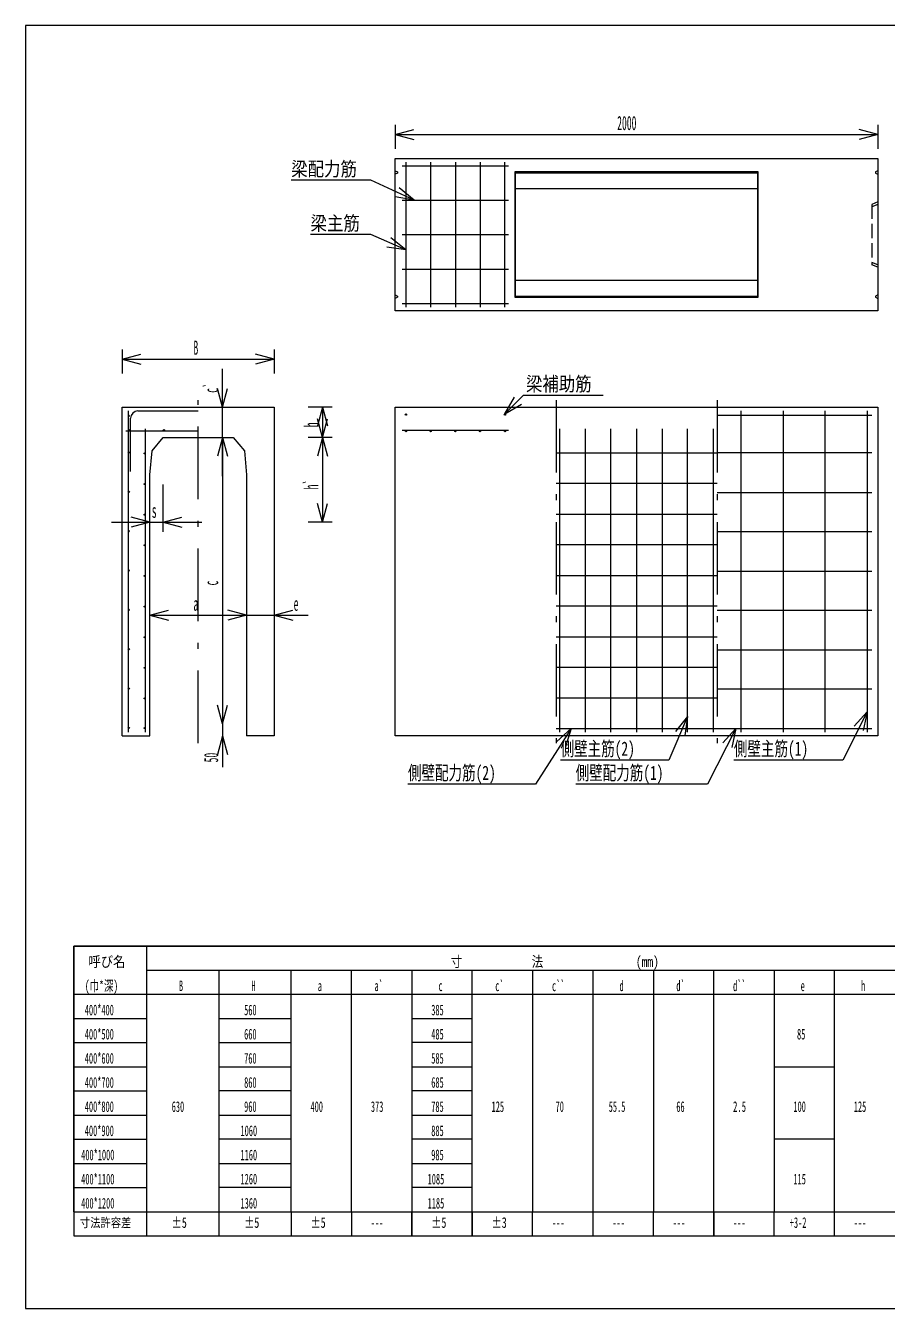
# Model space of a CAD drawing. Units: millimetres, scale not verified. Extents: x 255 to 7715, y 190 to 5500.
# Drawn here: x 255 to 3820, y 190 to 5500 of the extents above; entities that cross this region are included whole.
import ezdxf
from ezdxf.enums import TextEntityAlignment as Align

# ---------------------------------------------------------------- set-up
doc = ezdxf.new("R2010")
doc.units = ezdxf.units.MM
doc.header["$LTSCALE"] = 10
doc.linetypes.add('USER1', pattern=[50.5, 30, -9, 2.5, -9])
doc.linetypes.add('USER2', pattern=[8, 6, -2])
for name, color, linetype, lineweight in [('1', 7, 'Continuous', 18), ('10', 3, 'Continuous', 18), ('17', 7, 'Continuous', 18), ('18', 7, 'Continuous', 18), ('6', 7, 'Continuous', 18), ('8', 6, 'Continuous', 18)]:
    doc.layers.add(name, color=color, linetype=linetype, lineweight=lineweight)
doc.styles.add('ＭＳ ゴシック', font='')
doc.styles.get('ＭＳ ゴシック').set_extended_font_data('MS Gothic')

msp = doc.modelspace()

# ---------------------------------------------------------------- linework, layer by layer
at = {"layer": '1'}
for p, q in [((255, 5500), (255, 190)), ((7715, 5500), (255, 5500)), ((1785, 5090), (1785, 4990)), ((1785, 5050), (1862.27, 5070.71)), ((1785, 5050), (3785, 5050)), ((1785, 5050), (1862.27, 5029.29)), ((3785, 5050), (3707.73, 5070.71)), ((3785, 5050), (3707.73, 5029.29)), ((3785, 5090), (3785, 4990)), ((1785, 4950), (3785, 4950)), ((1785, 4320), (1785, 4950)), ((3785, 4950), (3785, 4320)), ((1785, 4899.5), (1795, 4894.5)), ((1795, 4890), (1785, 4885)), ((1795, 4894.5), (1795, 4890)), ((3289.5, 4894.5), (2280.5, 4894.5)), ((2280.5, 4894.5), (2280.5, 4375.5)), ((3287.5, 4890), (2282.5, 4890)), ((2282.5, 4890), (2282.5, 4380)), ((3287.5, 4380), (3287.5, 4890)), ((3289.5, 4375.5), (3289.5, 4894.5)), ((3785, 4899.5), (3775, 4894.5)), ((3775, 4894.5), (3775, 4890)), ((3775, 4890), (3785, 4885)), ((3287.5, 4824), (2282.5, 4824)), ((2282.5, 4446), (3287.5, 4446)), ((1785, 4385), (1795, 4380)), ((1795, 4375.5), (1785, 4370.5)), ((1795, 4380), (1795, 4375.5)), ((2280.5, 4375.5), (3287.5, 4375.5)), ((2282.5, 4380), (3287.5, 4380)), ((3287.5, 4375.5), (3289.5, 4375.5)), ((3785, 4385), (3775, 4380)), ((3775, 4380), (3775, 4375.5)), ((3775, 4375.5), (3785, 4370.5)), ((3785, 4320), (1785, 4320)), ((655, 4160), (655, 4060)), ((1285, 4160), (1285, 4060)), ((655, 4120), (732.27, 4140.71)), ((655, 4120), (1285, 4120)), ((655, 4120), (732.27, 4099.29)), ((1285, 4120), (1207.73, 4140.71)), ((1285, 4120), (1207.73, 4099.29)), ((1070, 3635), (1070, 4080)), ((1070, 3920), (1049.29, 3997.27)), ((1070, 3920), (1090.71, 3997.27)), ((2240, 3893), (2317.24, 3970)), ((2240, 3893), (2280.11, 3962.22)), ((2240, 3893), (2309.35, 3932.89)), ((2317.24, 3970), (2647.39, 3970)), ((655, 2560), (655, 3920)), ((655, 3920), (1285, 3920)), ((720, 3905), (970.1, 3905)), ((1285, 3920), (1285, 2560)), ((1525, 3920), (1425, 3920)), ((1485, 3920), (1464.29, 3842.73)), ((1485, 3920), (1485, 3795)), ((1485, 3920), (1505.71, 3842.73)), ((1785, 3920), (3785, 3920)), ((1785, 2560), (1785, 3920)), ((3785, 3920), (3785, 2560)), ((690, 3655), (690, 3875)), ((1485, 3795), (1464.29, 3872.27)), ((1485, 3795), (1505.71, 3872.27)), ((779, 3740), (825, 3795)), ((825, 3795), (1115, 3795)), ((1070, 3795), (1049.29, 3717.73)), ((1070, 3795), (1049.29, 3717.73)), ((1070, 3795), (1090.71, 3717.73)), ((1070, 3795), (1070, 2610)), ((1070, 3795), (1090.71, 3717.73)), ((1115, 3795), (1161, 3740)), ((1525, 3795), (1425, 3795)), ((1525, 3795), (1425, 3795)), ((1485, 3795), (1464.29, 3717.73)), ((1485, 3795), (1485, 3445)), ((1485, 3795), (1505.71, 3717.73)), ((770, 3640), (779, 3740)), ((1161, 3740), (1170, 3640)), ((770, 2560), (770, 3640)), ((1170, 3640), (1170, 2560)), ((770, 3405), (770, 3600)), ((825, 3405), (825, 3600)), ((1485, 3445), (1464.29, 3522.27)), ((1485, 3445), (1505.71, 3522.27)), ((770, 3445), (692.73, 3465.71)), ((825, 3445), (902.27, 3465.71)), ((610, 3445), (985, 3445)), ((770, 3445), (692.73, 3424.29)), ((825, 3445), (902.27, 3424.29)), ((1525, 3445), (1425, 3445)), ((770, 3060), (847.27, 3080.71)), ((1170, 3060), (1092.73, 3080.71)), ((1170, 3060), (1092.73, 3080.71)), ((1285, 3060), (1362.27, 3080.71)), ((770, 3060), (1170, 3060)), ((770, 3060), (847.27, 3039.29)), ((1010, 3060), (1425, 3060)), ((1170, 3060), (1092.73, 3039.29)), ((1170, 3060), (1092.73, 3039.29)), ((1285, 3060), (1362.27, 3039.29)), ((1070, 2770), (1070, 2430)), ((1070, 2610), (1049.29, 2687.27)), ((1070, 2610), (1049.29, 2687.27)), ((1070, 2610), (1090.71, 2687.27)), ((1070, 2610), (1090.71, 2687.27)), ((655, 2560), (770, 2560)), ((1070, 2560), (1049.29, 2482.73)), ((1070, 2560), (1090.71, 2482.73)), ((1285, 2560), (1170, 2560)), ((3785, 2560), (1785, 2560)), ((455, 1690), (5855, 1690)), ((455, 590), (455, 1690)), ((455, 1690), (455, 590)), ((5855, 1690), (455, 1690)), ((755, 1690), (755, 590)), ((755, 1690), (755, 590)), ((755, 1590), (4355, 1590)), ((1055, 1590), (1055, 590)), ((1355, 590), (1355, 1590)), ((1605, 590), (1605, 1590)), ((1855, 1590), (1855, 590)), ((2105, 590), (2105, 1590)), ((2355, 1590), (2355, 590)), ((2605, 590), (2605, 1590)), ((2855, 1590), (2855, 590)), ((3105, 590), (3105, 1590)), ((3355, 1590), (3355, 590)), ((3605, 590), (3605, 1590)), ((455, 1490), (5855, 1490)), ((455, 1490), (5855, 1490)), ((455, 1390), (755, 1390)), ((1055, 1390), (1355, 1390)), ((1855, 1390), (2105, 1390)), ((455, 1290), (755, 1290)), ((1055, 1290), (1355, 1290)), ((2105, 1290), (1855, 1290)), ((455, 1190), (755, 1190)), ((1055, 1190), (1355, 1190)), ((1855, 1190), (2105, 1190)), ((3355, 1190), (3605, 1190)), ((455, 1090), (755, 1090)), ((1355, 1090), (1055, 1090)), ((2105, 1090), (1855, 1090)), ((455, 990), (755, 990)), ((1055, 990), (1355, 990)), ((1855, 990), (2105, 990)), ((455, 890), (755, 890)), ((1355, 890), (1055, 890)), ((2105, 890), (1855, 890)), ((3605, 890), (3355, 890)), ((455, 790), (755, 790)), ((1055, 790), (1355, 790)), ((1855, 790), (2105, 790)), ((455, 690), (755, 690)), ((1355, 690), (1055, 690)), ((2105, 690), (1855, 690)), ((455, 590), (5855, 590)), ((455, 590), (5855, 590)), ((455, 590), (455, 490)), ((455, 590), (455, 490)), ((755, 590), (755, 490)), ((1055, 590), (1055, 490)), ((1355, 590), (1355, 490)), ((1605, 590), (1605, 490)), ((1855, 590), (1855, 490)), ((1855, 490), (1855, 590)), ((2105, 590), (2105, 490)), ((2105, 490), (2105, 590)), ((2355, 490), (2355, 590)), ((2605, 490), (2605, 590)), ((2855, 490), (2855, 590)), ((3105, 590), (3105, 490)), ((3105, 490), (3105, 590)), ((3355, 490), (3355, 590)), ((3605, 490), (3605, 590)), ((455, 490), (5855, 490)), ((255, 190), (7715, 190))]:
    msp.add_line(p, q, dxfattribs=at)
at = {"layer": '1', "linetype": 'USER2'}
for p, q in [((3785, 4770), (3760, 4760)), ((3785, 4760), (3760, 4750)), ((3760, 4760), (3760, 4510)), ((3785, 4510), (3760, 4520)), ((3785, 4500), (3760, 4510))]:
    msp.add_line(p, q, dxfattribs=at)
at = {"layer": '1', "linetype": 'USER1'}
for p, q in [((970, 2530), (970, 3950)), ((2452, 3950), (2452, 2530)), ((3119, 3950), (3119, 2530))]:
    msp.add_line(p, q, dxfattribs=at)
at = {"layer": '1'}
for centre in [(1830, 3890), (2240, 3890)]:
    msp.add_circle(centre, 3, dxfattribs=at)
msp.add_arc((720, 3875), 30, 90, 180, dxfattribs=at)
at = {"layer": '10'}
for p, q in [((1830, 4935), (1830, 4335)), ((1932.5, 4935), (1932.5, 4335)), ((2035, 4935), (2035, 4335)), ((2137.5, 4935), (2137.5, 4335)), ((2240, 4335), (2240, 4935)), ((1685, 4635), (1435, 4635)), ((1830, 4571.32), (1685, 4635)), ((1830, 4571.32), (1767.58, 4621.35)), ((1830, 4571.32), (1750.92, 4583.43)), ((750, 3831), (750, 2575)), ((2467, 2575), (2467, 3831)), ((2573, 3831), (2573, 2575)), ((2679, 2575), (2679, 3831)), ((2785, 3831), (2785, 2575)), ((2891, 3831), (2891, 2575)), ((2997, 2575), (2997, 3831)), ((3103, 3831), (3103, 2575)), ((670, 3822), (970, 3822)), ((2997, 2640), (2919.01, 2460)), ((2997, 2640), (2947.28, 2577.33)), ((2997, 2640), (2985.28, 2560.86)), ((2919.01, 2460), (2470.6, 2460))]:
    msp.add_line(p, q, dxfattribs=at)
for centre in [(1830, 3822), (1932.5, 3822), (2035, 3822), (2137.5, 3822), (2240, 3822)]:
    msp.add_circle(centre, 3, dxfattribs=at)
at = {"layer": '17'}
for p, q in [((3119, 3887.5), (3760, 3887.5)), ((3760, 3731), (3119, 3731)), ((3119, 3568), (3760, 3568)), ((3760, 3405), (3119, 3405)), ((3119, 3242), (3760, 3242)), ((3760, 3079), (3119, 3079)), ((3119, 2916), (3760, 2916)), ((3760, 2753), (3119, 2753)), ((3196.37, 2590), (3079.83, 2360)), ((3119, 2590), (3760, 2590)), ((3196.37, 2590), (3142.97, 2530.43)), ((3196.37, 2590), (3179.91, 2511.71)), ((3079.83, 2360), (2533.15, 2360))]:
    msp.add_line(p, q, dxfattribs=at)
for centre in [(682.5, 3885), (682.5, 3733.5), (682.5, 3570.5), (682.5, 3407.5), (682.5, 3244.5), (682.5, 3081.5), (682.5, 2918.5), (682.5, 2755.5), (682.5, 2592.5)]:
    msp.add_circle(centre, 2.5, dxfattribs=at)
at = {"layer": '18'}
for p, q in [((680, 3905), (680, 2575)), ((3219.2, 2575), (3219.2, 3905)), ((3392.8, 3905), (3392.8, 2575)), ((3566.4, 2575), (3566.4, 3905)), ((3740, 3905), (3740, 2575)), ((3740, 2660), (3639.21, 2460)), ((3740, 2660), (3686.73, 2600.31)), ((3740, 2660), (3723.71, 2581.68)), ((3639.21, 2460), (3188.47, 2460))]:
    msp.add_line(p, q, dxfattribs=at)
at = {"layer": '6'}
for p, q in [((1815, 4920), (2255, 4920)), ((1685, 4860), (1355, 4860)), ((1864.21, 4777.5), (1685, 4860)), ((1864.21, 4777.5), (1785.35, 4791.01)), ((1864.21, 4777.5), (1802.67, 4828.62)), ((1815, 4777.5), (2255, 4777.5)), ((1815, 4635), (2255, 4635)), ((1815, 4492.5), (2255, 4492.5)), ((1815, 4350), (2255, 4350)), ((1815, 3825), (2255, 3825))]:
    msp.add_line(p, q, dxfattribs=at)
for centre in [(685, 3825), (827.5, 3825)]:
    msp.add_circle(centre, 3, dxfattribs=at)
at = {"layer": '8'}
for p, q in [((2452, 3731.2), (3119, 3731)), ((3119, 3604.4), (2452, 3604.4)), ((2452, 3477.6), (3119, 3477.6)), ((3119, 3350.8), (2452, 3350.8)), ((2452, 3224), (3119, 3224)), ((3119, 3097.2), (2452, 3097.2)), ((2452, 2970.4), (3119, 2970.4)), ((3119, 2843.6), (2452, 2843.6)), ((2452, 2716.8), (3119, 2716.8)), ((2515, 2590), (2366.63, 2360)), ((2452, 2590), (3119, 2590)), ((2515, 2590), (2455.71, 2536.29)), ((2515, 2590), (2490.51, 2513.84)), ((2366.63, 2360), (1838.59, 2360))]:
    msp.add_line(p, q, dxfattribs=at)
for centre in [(748, 3729.2), (748, 3602.4), (748, 3475.6), (748, 3348.8), (748, 3222), (748, 3095.2), (748, 2968.4), (748, 2841.6), (748, 2714.8), (748, 2592)]:
    msp.add_circle(centre, 2, dxfattribs=at)

# ---------------------------------------------------------------- texts
at = {"layer": '1', "style": 'ＭＳ ゴシック'}
for s, height, width, p in [('2000', 58.65, 0.5, (2705, 5050)), ('B', 58.65, 0.5, (950, 4120)), ('梁補助筋', 58.65, 0.85, (2327.39, 3970)), ('s', 58.65, 0.5, (777.5, 3445)), ('a', 58.65, 0.5, (950, 3060)), ('e', 58.65, 0.5, (1365, 3060)), ('呼び名', 43.99, 0.85, (515, 1590)), ('寸\u3000\u3000    \u3000\u3000法\u3000        \u3000\u3000\u3000(mm)', 43.99, 0.8, (2015, 1590)), ('(巾*深)', 43.99, 0.65, (500, 1490)), ('B', 43.99, 0.5, (890, 1490)), ('H', 43.99, 0.5, (1190, 1490)), ('a`', 43.99, 0.5, (1700, 1490)), ('c`', 43.99, 0.5, (2200, 1490)), ('c``', 43.99, 0.5, (2435, 1490)), ('d', 43.99, 0.5, (2715, 1490)), ('d`', 43.99, 0.5, (2950, 1490)), ('d``', 43.99, 0.5, (3185, 1490)), ('h', 43.99, 0.5, (3715, 1490)), ('a', 43.99, 0.5, (1465, 1490)), ('c', 43.99, 0.5, (1965, 1490)), ('e', 43.99, 0.5, (3465, 1490)), ('400*400', 43.99, 0.5, (500, 1390)), ('560', 43.99, 0.5, (1160, 1390)), ('385', 43.99, 0.5, (1935, 1390)), ('400*500', 43.99, 0.5, (500, 1290)), ('660', 43.99, 0.5, (1160, 1290)), ('485', 43.99, 0.5, (1935, 1290)), ('85', 43.99, 0.5, (3450, 1290)), ('400*600', 43.99, 0.5, (500, 1190)), ('760', 43.99, 0.5, (1160, 1190)), ('585', 43.99, 0.5, (1935, 1190)), ('400*700', 43.99, 0.5, (500, 1090)), ('860', 43.99, 0.5, (1160, 1090)), ('685', 43.99, 0.5, (1935, 1090)), ('400*800', 43.99, 0.5, (500, 990)), ('630', 43.99, 0.5, (860, 990)), ('960', 43.99, 0.5, (1160, 990)), ('400', 43.99, 0.5, (1435, 990)), ('373', 43.99, 0.5, (1685, 990)), ('785', 43.99, 0.5, (1935, 990)), ('125', 43.99, 0.5, (2185, 990)), ('70', 43.99, 0.5, (2450, 990)), ('55.5', 43.99, 0.55, (2670, 990)), ('66', 43.99, 0.5, (2950, 990)), ('2.5', 43.99, 0.6, (3185, 990)), ('100', 43.99, 0.5, (3435, 990)), ('125', 43.99, 0.5, (3685, 990)), ('400*900', 43.99, 0.5, (500, 890)), ('1060', 43.99, 0.5, (1145, 890)), ('885', 43.99, 0.5, (1935, 890)), ('400*1000', 43.99, 0.5, (485, 790)), ('1160', 43.99, 0.5, (1145, 790)), ('985', 43.99, 0.5, (1935, 790)), ('400*1100', 43.99, 0.5, (485, 690)), ('1260', 43.99, 0.5, (1145, 690)), ('1085', 43.99, 0.5, (1920, 690)), ('115', 43.99, 0.5, (3435, 690)), ('400*1200', 43.99, 0.5, (485, 590)), ('1360', 43.99, 0.5, (1145, 590)), ('1185', 43.99, 0.5, (1920, 590)), ('寸法許容差', 36.66, 0.85, (480, 515)), ('±5', 43.99, 0.7, (860, 510)), ('±5', 43.99, 0.7, (1160, 510)), ('±5', 43.99, 0.7, (1435, 510)), ('---', 43.99, 0.5, (1685, 510)), ('±5', 43.99, 0.7, (1935, 510)), ('±3', 43.99, 0.7, (2185, 510)), ('---', 43.99, 0.5, (2435, 510)), ('---', 43.99, 0.5, (2685, 510)), ('---', 43.99, 0.5, (2935, 510)), ('---', 43.99, 0.5, (3185, 510)), ('+3-2', 43.99, 0.5, (3420, 510)), ('---', 43.99, 0.5, (3685, 510))]:
    msp.add_text(s, height=height, dxfattribs=dict(at, width=width)).set_placement(p, align=Align.BOTTOM_LEFT)
at = {"layer": '1', "style": 'ＭＳ ゴシック', "width": 0.5}
for s, p in [('c`', (1070, 3980)), ('h', (1485, 3837.5)), ('h`', (1485, 3580)), ('c', (1070, 3182.5)), ('50', (1070, 2450))]:
    msp.add_text(s, height=58.65, rotation=90, dxfattribs=at).set_placement(p, align=Align.BOTTOM_LEFT)
at = {"layer": '10', "color": 7, "style": 'ＭＳ ゴシック'}
for s, width, p in [('梁主筋', 0.85, (1435, 4635)), ('側壁主筋(2)', 0.7, (2470.6, 2460))]:
    msp.add_text(s, height=58.65, dxfattribs=dict(at, width=width)).set_placement(p, align=Align.BOTTOM_LEFT)
at = {"layer": '17', "style": 'ＭＳ ゴシック', "width": 0.7}
msp.add_text('側壁配力筋(1)', height=58.65, dxfattribs=at).set_placement((2533.15, 2360), align=Align.BOTTOM_LEFT)
at = {"layer": '18', "style": 'ＭＳ ゴシック', "width": 0.7}
msp.add_text('側壁主筋(1)', height=58.65, dxfattribs=at).set_placement((3188.47, 2460), align=Align.BOTTOM_LEFT)
at = {"layer": '6', "style": 'ＭＳ ゴシック', "width": 0.85}
msp.add_text('梁配力筋', height=58.65, dxfattribs=at).set_placement((1355, 4860), align=Align.BOTTOM_LEFT)
at = {"layer": '8', "color": 7, "style": 'ＭＳ ゴシック', "width": 0.7}
msp.add_text('側壁配力筋(2)', height=58.65, dxfattribs=at).set_placement((1838.59, 2360), align=Align.BOTTOM_LEFT)

doc.saveas('drawing.dxf')
